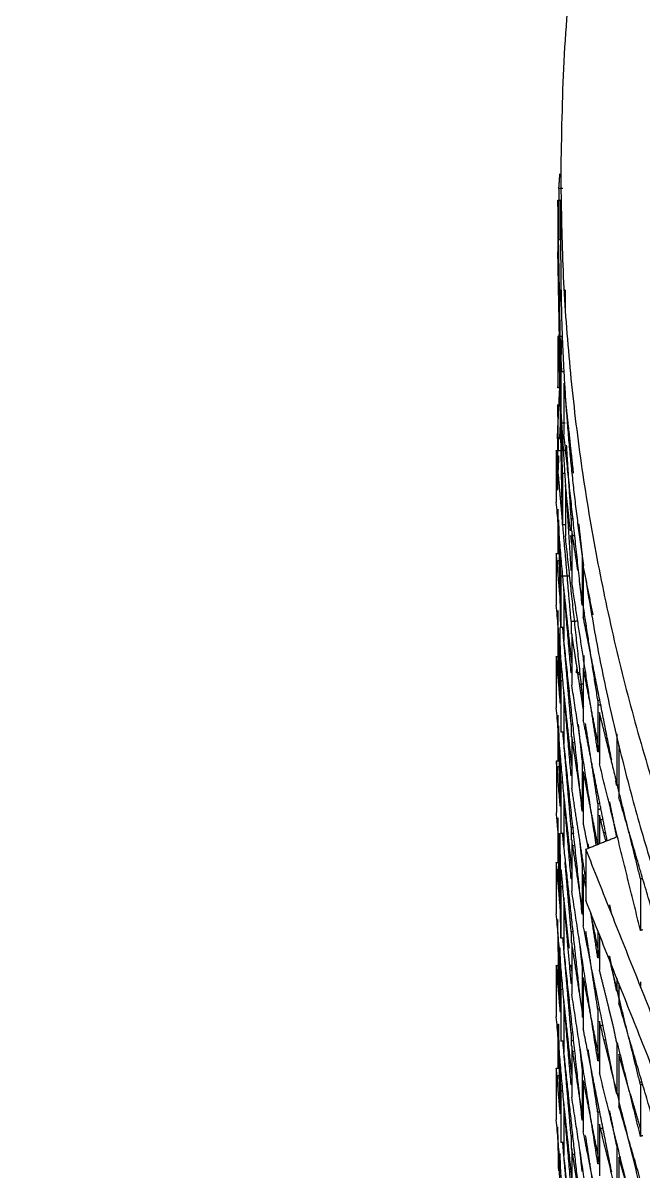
# Model space of a CAD drawing. Header units: centimetres. Extents: x 0 to 19.8, y 0 to 41.5.
# Drawn here: x 11.817 to 12.54, y 14.472 to 15.81 of the extents above; entities that cross this region are included whole.
import ezdxf

# ---------------------------------------------------------------- set-up
doc = ezdxf.new("R2010")
doc.units = ezdxf.units.CM
doc.layers.add('Make2D$Visible$Curves', color=7, linetype='Continuous', true_color=0x000000)

msp = doc.modelspace()

# ---------------------------------------------------------------- linework, layer by layer
at = {"layer": 'Make2D$Visible$Curves', "color": 18, "lineweight": -3, "true_color": 0x000000}
for points, weights, knots in [([(14.7558, 18.0321), (13.8662, 17.9996), (13.213, 17.3947), (12.4439, 16.6825), (12.4439, 15.6341)], [0.854751958775, 0.866802022462, 1, 0.846767797442, 0.853867800566], [2.055138, 2.055138, 2.055138, 3.769279, 3.769279, 5.741243, 5.741243, 5.741243]), ([(12.4439, 15.6341), (12.4439, 14.6937), (13.0828, 14.0037), (14.7132, 12.2431), (16.4739, 13.8735), (17.243, 14.5858), (17.243, 15.6341)], [0.853867800566, 0.860338983745, 1, 0.707106781187, 1, 0.846767797442, 0.853867800566], [5.741243, 5.741243, 5.741243, 7.538558, 7.538558, 11.307837, 11.307837, 13.279801, 13.279801, 13.279801]), ([(12.473, 15.1611), (12.5866, 14.4396), (13.0828, 13.9037), (14.7132, 12.1431), (16.4739, 13.7735), (17.243, 14.4858), (17.243, 15.5341)], [0.861673993534, 0.888038673933, 1, 0.707106781187, 1, 0.846767797442, 0.853867800566], [6.097714, 6.097714, 6.097714, 7.538558, 7.538558, 11.307837, 11.307837, 13.279801, 13.279801, 13.279801])]:
    msp.add_rational_spline(points, weights, degree=2, knots=knots, dxfattribs=at)
for points in [[(12.4417, 15.6174), (12.4423, 15.6258), (12.4429, 15.6342)], [(12.4417, 15.6174), (12.4417, 15.5874), (12.4417, 15.5574)], [(12.4463, 15.6171), (12.444, 15.6172), (12.4417, 15.6174)], [(12.4405, 15.6036), (12.4405, 15.5736), (12.4405, 15.5436)], [(12.4441, 15.4036), (12.4423, 15.5036), (12.4405, 15.6036)], [(12.4405, 15.6036), (12.4422, 15.6036), (12.4439, 15.6036)], [(12.4439, 15.5341), (12.4439, 15.5689), (12.4439, 15.6036)], [(12.4439, 15.5572), (12.4428, 15.5573), (12.4417, 15.5574)], [(12.4405, 15.5436), (12.4411, 15.5436), (12.4416, 15.5436)], [(12.4434, 15.3847), (12.442, 15.4642), (12.4405, 15.5436)], [(12.4432, 15.4856), (12.4434, 15.4926), (12.4436, 15.4995)], [(12.4492, 15.4986), (12.4486, 15.4986), (12.448, 15.4987)], [(12.4492, 15.4986), (12.4492, 15.4863), (12.4492, 15.4741)], [(12.4406, 15.3848), (12.4417, 15.4287), (12.4429, 15.4726)], [(12.4406, 15.4448), (12.4406, 15.4148), (12.4406, 15.3848)], [(12.4458, 15.4447), (12.4432, 15.4447), (12.4406, 15.4448)], [(12.4443, 15.4187), (12.4449, 15.4316), (12.4455, 15.4445)], [(12.4455, 15.4388), (12.4445, 15.4389), (12.4435, 15.439)], [(12.4458, 15.2309), (12.444, 15.328), (12.4423, 15.4252)], [(12.4438, 15.4252), (12.4443, 15.4252), (12.4447, 15.4252)], [(12.4452, 15.4036), (12.4447, 15.4112), (12.4443, 15.4187)], [(12.4476, 15.4037), (12.4459, 15.4036), (12.4441, 15.4036)], [(12.4441, 15.4036), (12.4441, 15.3736), (12.4441, 15.3436)], [(12.4476, 15.3904), (12.4476, 15.3604), (12.4476, 15.3304)], [(12.44, 15.3256), (12.4413, 15.3552), (12.4427, 15.3848)], [(12.4435, 15.3847), (12.4421, 15.3848), (12.4406, 15.3848)], [(12.4588, 15.2855), (12.4539, 15.3312), (12.449, 15.3769)], [(12.4413, 15.312), (12.4409, 15.3387), (12.4404, 15.3654)], [(12.4404, 15.3654), (12.4404, 15.3455), (12.4404, 15.3256)], [(12.4435, 15.3716), (12.444, 15.3717), (12.4446, 15.3717)], [(12.4561, 15.172), (12.4498, 15.2718), (12.4435, 15.3716)], [(12.4427, 15.3256), (12.4432, 15.3349), (12.4436, 15.3441)], [(12.4491, 15.3437), (12.4466, 15.3437), (12.4441, 15.3436)], [(12.4459, 15.2852), (12.4454, 15.3145), (12.4448, 15.3438)], [(12.44, 15.3256), (12.44, 15.2956), (12.44, 15.2656)], [(12.4481, 15.3256), (12.4441, 15.3256), (12.44, 15.3256)], [(12.4457, 15.3256), (12.4459, 15.3281), (12.4461, 15.3305)], [(12.4689, 15.1315), (12.4582, 15.231), (12.4476, 15.3304)], [(12.4387, 15.3118), (12.4441, 15.3121), (12.4495, 15.3123)], [(12.4387, 15.3118), (12.4387, 15.2818), (12.4387, 15.2518)], [(12.4458, 15.2309), (12.4423, 15.2714), (12.4387, 15.3118)], [(12.4469, 15.3179), (12.446, 15.318), (12.4452, 15.3181)], [(12.4561, 15.232), (12.4534, 15.275), (12.4507, 15.318)], [(12.4404, 15.3059), (12.4404, 15.3056), (12.4404, 15.3054)], [(12.4407, 15.2898), (12.4405, 15.2976), (12.4404, 15.3054)], [(12.4411, 15.2893), (12.4414, 15.2974), (12.4418, 15.3056)], [(12.4489, 15.2853), (12.4474, 15.2852), (12.4459, 15.2852)], [(12.4459, 15.2852), (12.4459, 15.2552), (12.4459, 15.2252)], [(12.4551, 15.2183), (12.4522, 15.2451), (12.4493, 15.272)], [(12.4493, 15.272), (12.4493, 15.242), (12.4493, 15.212)], [(12.456, 15.0526), (12.4474, 15.1522), (12.4387, 15.2518)], [(12.4405, 15.2436), (12.4405, 15.2177), (12.4405, 15.1919)], [(12.4439, 15.1054), (12.4428, 15.1682), (12.4417, 15.231)], [(12.4459, 15.2252), (12.4458, 15.2277), (12.4458, 15.2302)], [(12.456, 15.1126), (12.451, 15.1712), (12.4459, 15.2297)], [(12.4586, 15.2322), (12.4573, 15.2321), (12.4561, 15.232)], [(12.4561, 15.232), (12.4561, 15.2251), (12.4561, 15.2182)], [(12.4495, 15.2253), (12.4477, 15.2252), (12.4459, 15.2252)], [(12.4638, 15.1725), (12.4603, 15.1953), (12.4568, 15.2182)], [(12.4568, 15.2182), (12.4568, 15.1882), (12.4568, 15.1582)], [(12.4655, 15.2255), (12.4647, 15.2255), (12.4638, 15.2255)], [(12.4689, 15.1915), (12.4671, 15.2085), (12.4652, 15.2255)], [(12.4702, 15.0179), (12.4598, 15.1149), (12.4493, 15.212)], [(12.4568, 15.2027), (12.4562, 15.2078), (12.4557, 15.2128)], [(12.4576, 15.2129), (12.4591, 15.213), (12.4605, 15.2132)], [(12.4387, 15.1918), (12.4412, 15.1919), (12.4436, 15.192)], [(12.4387, 15.1918), (12.4387, 15.1618), (12.4387, 15.1318)], [(12.4433, 15.1389), (12.441, 15.1654), (12.4387, 15.1918)], [(12.4439, 15.1654), (12.4436, 15.1822), (12.4433, 15.1989)], [(12.4689, 15.1915), (12.4689, 15.1615), (12.4689, 15.1315)], [(12.4405, 15.1836), (12.4414, 15.1836), (12.4422, 15.1836)], [(12.4408, 15.168), (12.4407, 15.1758), (12.4405, 15.1836)], [(12.463, 15.1781), (12.4632, 15.1799), (12.4635, 15.1816)], [(12.4815, 15.1205), (12.4759, 15.1491), (12.4702, 15.1777)], [(12.4702, 15.1777), (12.4702, 15.1477), (12.4702, 15.1177)], [(12.4543, 15.1656), (12.4491, 15.1655), (12.4439, 15.1654)], [(12.4439, 15.1654), (12.4439, 15.1354), (12.4439, 15.1054)], [(12.4571, 15.1721), (12.4569, 15.1721), (12.4567, 15.1721)], [(12.4702, 15.1699), (12.4696, 15.17), (12.469, 15.1701)], [(12.4568, 15.0646), (12.4522, 15.1075), (12.4476, 15.1504)], [(12.4476, 15.1504), (12.4476, 15.1204), (12.4476, 15.0904)], [(12.4789, 15.014), (12.4678, 15.0861), (12.4568, 15.1582)], [(12.4871, 15.0205), (12.4764, 15.0901), (12.4657, 15.1598)], [(12.456, 14.9326), (12.4474, 15.0322), (12.4387, 15.1318)], [(12.442, 15.0344), (12.4412, 15.0799), (12.4404, 15.1254)], [(12.4404, 15.1254), (12.4404, 15.0954), (12.4404, 15.0654)], [(12.4702, 15.1317), (12.4695, 15.1316), (12.4689, 15.1315)], [(12.4637, 15.1129), (12.4599, 15.1127), (12.456, 15.1126)], [(12.456, 15.1126), (12.456, 15.1054), (12.456, 15.0982)], [(12.5033, 14.9508), (12.4867, 15.0343), (12.4702, 15.1177)], [(12.4436, 15.072), (12.4433, 15.0887), (12.443, 15.1054)], [(12.4477, 15.1055), (12.4458, 15.1055), (12.4439, 15.1054)], [(12.456, 14.9926), (12.4511, 15.049), (12.4462, 15.1055)], [(12.4702, 15.0109), (12.4635, 15.0545), (12.4568, 15.0982)], [(12.4568, 15.0982), (12.4568, 15.0682), (12.4568, 15.0382)], [(12.4435, 15.0171), (12.4428, 15.0548), (12.4422, 15.0925)], [(12.4689, 14.8915), (12.4582, 14.991), (12.4476, 15.0904)], [(12.4387, 15.0718), (12.4405, 15.0719), (12.4423, 15.072)], [(12.4387, 15.0718), (12.4387, 15.0418), (12.4387, 15.0118)], [(12.4435, 15.0171), (12.4411, 15.0445), (12.4387, 15.0718)], [(12.4494, 15.0723), (12.4496, 15.0723), (12.4498, 15.0723)], [(12.4707, 15.0731), (12.4707, 15.0654), (12.4707, 15.0577)], [(12.4407, 15.0501), (12.4405, 15.0577), (12.4404, 15.0654)], [(12.4404, 15.0654), (12.4415, 15.0654), (12.4426, 15.0654)], [(12.4441, 15.0436), (12.4439, 15.0545), (12.4437, 15.0654)], [(12.4621, 15.0528), (12.4625, 15.0554), (12.4629, 15.058)], [(12.4702, 15.0577), (12.4702, 15.0277), (12.4702, 14.9977)], [(12.4894, 14.9606), (12.4798, 15.0092), (12.4702, 15.0577)], [(12.4829, 15.0536), (12.4826, 15.0536), (12.4824, 15.0536)], [(12.4464, 15.0436), (12.4453, 15.0436), (12.4441, 15.0436)], [(12.4441, 15.0436), (12.4441, 15.0136), (12.4441, 14.9836)], [(12.453, 15.0438), (12.4524, 15.0438), (12.4517, 15.0437)], [(12.4571, 15.0526), (12.4566, 15.0526), (12.456, 15.0526)], [(12.4664, 15.053), (12.4643, 15.0529), (12.4621, 15.0528)], [(12.4671, 15.0504), (12.4657, 15.0506), (12.4644, 15.0508)], [(12.4659, 15.0396), (12.4681, 15.0399), (12.4703, 15.0402)], [(12.4734, 15.0533), (12.4719, 15.0532), (12.4704, 15.0532)], [(12.4735, 15.0493), (12.4721, 15.0496), (12.4707, 15.0498)], [(12.4731, 15.0407), (12.4741, 15.0408), (12.4751, 15.041)], [(12.4568, 14.9446), (12.4522, 14.9875), (12.4476, 15.0304)], [(12.4476, 15.0304), (12.4476, 15.0004), (12.4476, 14.9704)], [(12.4853, 14.8521), (12.4711, 14.9451), (12.4568, 15.0382)], [(12.4707, 15.0131), (12.4707, 15.0133), (12.4706, 15.0134)], [(12.4707, 15.0133), (12.4707, 15.0132), (12.4707, 15.0131)], [(12.4894, 15.0208), (12.4883, 15.0206), (12.4871, 15.0205)], [(12.4871, 15.0205), (12.4871, 14.9905), (12.4871, 14.9605)], [(12.4908, 15.0153), (12.4891, 15.0151), (12.4875, 15.0149)], [(12.456, 14.8126), (12.4474, 14.9122), (12.4387, 15.0118)], [(12.4405, 15.0036), (12.4405, 14.9768), (12.4405, 14.9501)], [(12.4871, 14.9605), (12.4831, 14.9866), (12.4791, 15.0127)], [(12.489, 15.0067), (12.489, 14.9767), (12.489, 14.9467)], [(12.5088, 14.9266), (12.4989, 14.9667), (12.489, 15.0067)], [(12.4434, 14.8968), (12.4425, 14.9438), (12.4417, 14.9909)], [(12.458, 14.9927), (12.457, 14.9926), (12.456, 14.9926)], [(12.456, 14.9926), (12.456, 14.9854), (12.456, 14.9782)], [(12.4689, 14.9515), (12.4667, 14.972), (12.4645, 14.9924)], [(12.4791, 14.9528), (12.4746, 14.9753), (12.4702, 14.9977)], [(12.4871, 14.9005), (12.48, 14.947), (12.4728, 14.9936)], [(12.4478, 14.9837), (12.446, 14.9836), (12.4441, 14.9836)], [(12.456, 14.8726), (12.4512, 14.9282), (12.4464, 14.9838)], [(12.4568, 14.9782), (12.4568, 14.9482), (12.4568, 14.9182)], [(12.4701, 14.8917), (12.4634, 14.9349), (12.4568, 14.9782)], [(12.5091, 14.9816), (12.5091, 14.9516), (12.5091, 14.9216)], [(12.4689, 14.7715), (12.4582, 14.871), (12.4476, 14.9704)], [(12.4578, 14.9715), (12.4592, 14.9716), (12.4606, 14.9718)], [(12.4893, 14.9608), (12.4882, 14.9606), (12.4871, 14.9605)], [(12.501, 14.9626), (12.5005, 14.9625), (12.5, 14.9624)], [(12.5126, 14.9644), (12.5121, 14.9662), (12.5116, 14.9679)], [(12.5116, 14.9642), (12.5116, 14.9361), (12.5116, 14.9079)], [(12.4388, 14.95), (12.4415, 14.9501), (12.4443, 14.9502)], [(12.4388, 14.95), (12.4388, 14.92), (12.4388, 14.89)], [(12.4434, 14.8968), (12.4411, 14.9234), (12.4388, 14.95)], [(12.4439, 14.9254), (12.4436, 14.9422), (12.4433, 14.9589)], [(12.4704, 14.9517), (12.4696, 14.9516), (12.4689, 14.9515)], [(12.4689, 14.9515), (12.4689, 14.9215), (12.4689, 14.8915)], [(12.4981, 14.8572), (12.4887, 14.9046), (12.4792, 14.9521)], [(12.5369, 14.7525), (12.5129, 14.8496), (12.489, 14.9467)], [(12.4405, 14.9436), (12.4415, 14.9436), (12.4425, 14.9436)], [(12.4409, 14.9259), (12.4407, 14.9347), (12.4405, 14.9436)], [(12.487, 14.8528), (12.4786, 14.8953), (12.4702, 14.9377)], [(12.4702, 14.9377), (12.4702, 14.9077), (12.4702, 14.8777)], [(12.4831, 14.9337), (12.4826, 14.9336), (12.4821, 14.9336)], [(12.4466, 14.9255), (12.4453, 14.9254), (12.4439, 14.9254)], [(12.4439, 14.9254), (12.4439, 14.8954), (12.4439, 14.8654)], [(12.4524, 14.9256), (12.4519, 14.9256), (12.4515, 14.9256)], [(12.4744, 14.926), (12.4735, 14.9259), (12.4726, 14.9259)], [(12.4844, 14.9261), (12.4839, 14.9261), (12.4835, 14.9261)], [(12.5091, 14.9216), (12.5086, 14.9241), (12.5081, 14.9267)], [(12.5369, 14.8125), (12.523, 14.8688), (12.5091, 14.9251)], [(12.5116, 14.922), (12.5104, 14.9218), (12.5091, 14.9216)], [(12.4568, 14.8246), (12.4522, 14.8675), (12.4476, 14.9104)], [(12.4476, 14.9104), (12.4476, 14.8804), (12.4476, 14.8504)], [(12.4731, 14.8119), (12.4649, 14.865), (12.4568, 14.9182)], [(12.5679, 14.716), (12.5398, 14.8119), (12.5116, 14.9079)], [(12.4894, 14.9008), (12.4883, 14.9006), (12.4871, 14.9005)], [(12.4871, 14.9005), (12.4871, 14.8768), (12.4871, 14.8531)], [(12.491, 14.8939), (12.4893, 14.8937), (12.4875, 14.8935)], [(12.5091, 14.8616), (12.5051, 14.882), (12.501, 14.9025)], [(12.4435, 14.8352), (12.4411, 14.8626), (12.4388, 14.89)], [(12.4405, 14.8836), (12.4405, 14.8579), (12.4405, 14.8322)], [(12.4422, 14.7925), (12.4414, 14.8381), (12.4405, 14.8836)], [(12.4702, 14.8917), (12.4695, 14.8916), (12.4689, 14.8915)], [(12.4965, 14.8566), (12.4927, 14.8716), (12.489, 14.8867)], [(12.489, 14.8867), (12.489, 14.8703), (12.489, 14.8538)], [(12.4904, 14.8817), (12.4918, 14.882), (12.4931, 14.8823)], [(12.4583, 14.8727), (12.4572, 14.8726), (12.456, 14.8726)], [(12.456, 14.8726), (12.456, 14.8654), (12.456, 14.8582)], [(12.476, 14.8484), (12.4731, 14.8631), (12.4702, 14.8777)], [(12.4963, 14.8664), (12.4952, 14.8663), (12.4941, 14.8663)], [(12.4441, 14.7436), (12.443, 14.8048), (12.4419, 14.8659)], [(12.4441, 14.8036), (12.4435, 14.8346), (12.443, 14.8655)], [(12.448, 14.8655), (12.446, 14.8655), (12.4439, 14.8654)], [(12.4474, 14.8504), (12.4468, 14.858), (12.4461, 14.8655)], [(12.4592, 14.8657), (12.4576, 14.8657), (12.456, 14.8656)], [(12.4657, 14.7998), (12.4612, 14.829), (12.4568, 14.8582)], [(12.4568, 14.8582), (12.4568, 14.8282), (12.4568, 14.7982)], [(12.4689, 14.8315), (12.4675, 14.8442), (12.4662, 14.8569)], [(12.4731, 14.8473), (12.4916, 14.8546), (12.5102, 14.862)], [(12.4767, 14.8487), (12.4763, 14.8511), (12.4759, 14.8534)], [(12.4654, 14.6844), (12.4565, 14.7674), (12.4476, 14.8504)], [(12.4578, 14.8515), (12.4591, 14.8516), (12.4604, 14.8518)], [(12.7151, 14.2402), (12.5941, 14.5437), (12.4731, 14.8473)], [(12.4731, 14.8473), (12.4731, 14.8173), (12.4731, 14.7873)], [(12.4387, 14.8318), (12.4413, 14.8319), (12.4439, 14.832)], [(12.4387, 14.8318), (12.4387, 14.8018), (12.4387, 14.7718)], [(12.4435, 14.7771), (12.4411, 14.8045), (12.4387, 14.8318)], [(12.4561, 14.7508), (12.4525, 14.7915), (12.449, 14.8322)], [(12.4493, 14.8323), (12.4495, 14.8323), (12.4498, 14.8323)], [(12.456, 14.8325), (12.4561, 14.8325), (12.4561, 14.8325)], [(12.4701, 14.8317), (12.4695, 14.8316), (12.4689, 14.8315)], [(12.4689, 14.8315), (12.4689, 14.8015), (12.4689, 14.7715)], [(12.4405, 14.8239), (12.4405, 14.8237), (12.4405, 14.8236)], [(12.4408, 14.808), (12.4407, 14.8158), (12.4405, 14.8236)], [(12.4405, 14.8236), (12.4415, 14.8236), (12.4424, 14.8236)], [(12.4561, 14.6908), (12.4503, 14.7572), (12.4445, 14.8237)], [(12.4573, 14.8126), (12.4567, 14.8126), (12.456, 14.8126)], [(12.465, 14.8129), (12.4645, 14.8129), (12.4641, 14.8129)], [(12.4731, 14.803), (12.4716, 14.8104), (12.4702, 14.8177)], [(12.4702, 14.8177), (12.4702, 14.7877), (12.4702, 14.7577)], [(12.473, 14.8133), (12.4723, 14.8132), (12.4716, 14.8132)], [(12.5397, 14.8132), (12.5383, 14.8129), (12.5369, 14.8125)], [(12.5369, 14.8125), (12.5369, 14.7825), (12.5369, 14.7525)], [(12.4463, 14.8036), (12.4452, 14.8036), (12.4441, 14.8036)], [(12.4441, 14.8036), (12.4441, 14.7736), (12.4441, 14.7436)], [(12.4539, 14.7317), (12.4507, 14.7611), (12.4476, 14.7904)], [(12.4476, 14.7904), (12.4476, 14.7604), (12.4476, 14.7304)], [(12.4871, 14.6005), (12.4719, 14.6993), (12.4568, 14.7982)], [(12.4701, 14.7716), (12.4681, 14.7842), (12.4662, 14.7967)], [(12.7151, 14.1802), (12.5941, 14.4837), (12.4731, 14.7873)], [(12.4894, 14.721), (12.4842, 14.7469), (12.4791, 14.7727)], [(12.4871, 14.7205), (12.4831, 14.7465), (12.4791, 14.7725)], [(12.5031, 14.772), (12.502, 14.7772), (12.501, 14.7825)], [(12.456, 14.5726), (12.4474, 14.6722), (12.4387, 14.7718)], [(12.442, 14.6744), (12.4412, 14.7199), (12.4404, 14.7654)], [(12.4702, 14.7717), (12.4696, 14.7716), (12.4689, 14.7715)], [(12.4584, 14.7509), (12.4572, 14.7508), (12.4561, 14.7508)], [(12.4561, 14.7508), (12.4561, 14.7445), (12.4561, 14.7382)], [(12.5091, 14.5616), (12.4896, 14.6596), (12.4702, 14.7577)], [(12.4871, 14.6605), (12.4801, 14.706), (12.4732, 14.7514)], [(12.4871, 14.752), (12.4871, 14.7363), (12.4871, 14.7205)], [(12.489, 14.7473), (12.489, 14.727), (12.489, 14.7067)], [(12.5394, 14.7532), (12.5381, 14.7528), (12.5369, 14.7525)], [(12.4435, 14.6571), (12.4428, 14.6948), (12.4422, 14.7325)], [(12.4441, 14.6836), (12.4437, 14.708), (12.4432, 14.7324)], [(12.4476, 14.7437), (12.4458, 14.7436), (12.4441, 14.7436)], [(12.456, 14.6326), (12.4512, 14.6883), (12.4464, 14.7439)], [(12.4657, 14.6798), (12.4612, 14.709), (12.4568, 14.7382)], [(12.4568, 14.7382), (12.4568, 14.7082), (12.4568, 14.6782)], [(12.4689, 14.7115), (12.4675, 14.7242), (12.4662, 14.7369)], [(12.4689, 14.5315), (12.4582, 14.631), (12.4476, 14.7304)], [(12.4887, 14.7207), (12.4879, 14.7206), (12.4871, 14.7205)], [(12.5091, 14.6851), (12.5045, 14.704), (12.4999, 14.7228)], [(12.5091, 14.6816), (12.505, 14.7021), (12.501, 14.7226)], [(12.4387, 14.7118), (12.4413, 14.7119), (12.4439, 14.712)], [(12.4387, 14.7118), (12.4387, 14.6818), (12.4387, 14.6518)], [(12.4435, 14.6571), (12.4411, 14.6845), (12.4387, 14.7118)], [(12.4404, 14.7117), (12.4404, 14.7085), (12.4404, 14.7054)], [(12.4567, 14.7049), (12.4563, 14.7087), (12.4559, 14.7124)], [(12.4702, 14.7117), (12.4695, 14.7116), (12.4689, 14.7115)], [(12.4689, 14.7115), (12.4689, 14.6815), (12.4689, 14.6515)], [(12.5054, 14.6401), (12.4972, 14.6734), (12.489, 14.7067)], [(12.5032, 14.7102), (12.5035, 14.7103), (12.5039, 14.7104)], [(12.4407, 14.6898), (12.4405, 14.6976), (12.4404, 14.7054)], [(12.4404, 14.7054), (12.4415, 14.7054), (12.4426, 14.7054)], [(12.4893, 14.6013), (12.4797, 14.6495), (12.4702, 14.6977)], [(12.4702, 14.6977), (12.4702, 14.6677), (12.4702, 14.6377)], [(12.5091, 14.6968), (12.5091, 14.6892), (12.5091, 14.6816)], [(12.5107, 14.6929), (12.51, 14.6929), (12.5093, 14.6929)], [(12.5369, 14.6925), (12.5369, 14.69), (12.5369, 14.6874)], [(12.4466, 14.6837), (12.4453, 14.6836), (12.4441, 14.6836)], [(12.4441, 14.6836), (12.4441, 14.6536), (12.4441, 14.6236)], [(12.453, 14.6838), (12.4525, 14.6838), (12.452, 14.6837)], [(12.4572, 14.6908), (12.4567, 14.6908), (12.4561, 14.6908)], [(12.465, 14.6911), (12.4646, 14.6911), (12.4642, 14.6911)], [(12.4661, 14.6776), (12.4658, 14.6808), (12.4654, 14.684)], [(12.4732, 14.6914), (12.4724, 14.6914), (12.4717, 14.6914)], [(12.4743, 14.6841), (12.4737, 14.6841), (12.4732, 14.6841)], [(12.4852, 14.6843), (12.4843, 14.6843), (12.4835, 14.6843)], [(12.5118, 14.6821), (12.5104, 14.6818), (12.5091, 14.6816)], [(12.5369, 14.5725), (12.523, 14.6286), (12.5092, 14.6848)], [(12.5116, 14.6907), (12.5116, 14.6793), (12.5116, 14.6679)], [(12.5145, 14.6849), (12.5132, 14.6848), (12.512, 14.6848)], [(12.4476, 14.6704), (12.4476, 14.6404), (12.4476, 14.6104)], [(12.4568, 14.5846), (12.4522, 14.6275), (12.4476, 14.6704)], [(12.4871, 14.4805), (12.4719, 14.5793), (12.4568, 14.6782)], [(12.47, 14.652), (12.4681, 14.6646), (12.4661, 14.6771)], [(12.5679, 14.476), (12.5398, 14.5719), (12.5116, 14.6679)], [(12.4894, 14.6608), (12.4883, 14.6606), (12.4871, 14.6605)], [(12.4871, 14.6605), (12.4871, 14.6305), (12.4871, 14.6005)], [(12.456, 14.4526), (12.4474, 14.5522), (12.4387, 14.6518)], [(12.4405, 14.6436), (12.4405, 14.6177), (12.4405, 14.5919)], [(12.4433, 14.5389), (12.4424, 14.5912), (12.4415, 14.6434)], [(12.4698, 14.6516), (12.4694, 14.6516), (12.4689, 14.6515)], [(12.5369, 14.4525), (12.5129, 14.5496), (12.489, 14.6467)], [(12.489, 14.6467), (12.489, 14.6167), (12.489, 14.5867)], [(12.4903, 14.6417), (12.4917, 14.642), (12.4932, 14.6423)], [(12.5091, 14.6216), (12.5073, 14.6308), (12.5054, 14.6401)], [(12.4583, 14.6327), (12.4572, 14.6326), (12.456, 14.6326)], [(12.456, 14.6326), (12.456, 14.6254), (12.456, 14.6182)], [(12.5033, 14.4707), (12.4867, 14.5542), (12.4702, 14.6377)], [(12.4479, 14.6237), (12.446, 14.6236), (12.4441, 14.6236)], [(12.456, 14.5126), (12.4512, 14.5681), (12.4464, 14.6236)], [(12.4591, 14.6239), (12.4578, 14.6239), (12.4566, 14.6238)], [(12.4657, 14.5598), (12.4612, 14.589), (12.4568, 14.6182)], [(12.4568, 14.6182), (12.4568, 14.5882), (12.4568, 14.5582)], [(12.4689, 14.5915), (12.4675, 14.6042), (12.4662, 14.6169)], [(12.4871, 14.5405), (12.4815, 14.577), (12.4759, 14.6135)], [(12.4969, 14.6245), (12.4958, 14.6245), (12.4947, 14.6245)], [(12.5091, 14.6216), (12.5091, 14.5916), (12.5091, 14.5616)], [(12.5369, 14.5125), (12.5234, 14.5671), (12.51, 14.6218)], [(12.4658, 14.4402), (12.4567, 14.5253), (12.4476, 14.6104)], [(12.4583, 14.6115), (12.4593, 14.6117), (12.4604, 14.6118)], [(12.489, 14.6008), (12.4881, 14.6006), (12.4871, 14.6005)], [(12.501, 14.6026), (12.5005, 14.6025), (12.4999, 14.6024)], [(12.5116, 14.6079), (12.5126, 14.6082), (12.5135, 14.6085)], [(12.5369, 14.5218), (12.5242, 14.5648), (12.5116, 14.6079)], [(12.5116, 14.6079), (12.5116, 14.5779), (12.5116, 14.5479)], [(12.4387, 14.5918), (12.4413, 14.5919), (12.4438, 14.592)], [(12.4387, 14.5918), (12.4387, 14.5618), (12.4387, 14.5318)], [(12.4433, 14.5389), (12.441, 14.5654), (12.4387, 14.5918)], [(12.4439, 14.5654), (12.4437, 14.5785), (12.4435, 14.5915)], [(12.4704, 14.5917), (12.4697, 14.5916), (12.4689, 14.5915)], [(12.4689, 14.5915), (12.4689, 14.5615), (12.4689, 14.5315)], [(12.5369, 14.3925), (12.5129, 14.4896), (12.489, 14.5867)], [(12.4405, 14.5836), (12.4414, 14.5836), (12.4422, 14.5836)], [(12.4408, 14.568), (12.4407, 14.5758), (12.4405, 14.5836)], [(12.4573, 14.5726), (12.4567, 14.5726), (12.456, 14.5726)], [(12.4649, 14.5729), (12.4645, 14.5729), (12.464, 14.5729)], [(12.489, 14.4827), (12.4796, 14.5302), (12.4702, 14.5777)], [(12.4702, 14.5777), (12.4702, 14.5477), (12.4702, 14.5177)], [(12.5389, 14.5759), (12.5377, 14.5758), (12.5365, 14.5758)], [(12.5395, 14.5732), (12.5382, 14.5729), (12.5369, 14.5725)], [(12.5369, 14.5725), (12.5369, 14.5425), (12.5369, 14.5125)], [(12.4462, 14.5655), (12.4451, 14.5654), (12.4439, 14.5654)], [(12.4439, 14.5654), (12.4439, 14.5354), (12.4439, 14.5054)], [(12.5121, 14.5621), (12.5106, 14.5618), (12.5091, 14.5616)], [(12.4476, 14.5504), (12.4476, 14.5204), (12.4476, 14.4904)], [(12.4568, 14.4646), (12.4522, 14.5075), (12.4476, 14.5504)], [(12.4871, 14.3605), (12.4719, 14.4593), (12.4568, 14.5582)], [(12.47, 14.5318), (12.4681, 14.5443), (12.4662, 14.5568)], [(12.5679, 14.356), (12.5398, 14.4519), (12.5116, 14.5479)], [(12.456, 14.3326), (12.4474, 14.4322), (12.4387, 14.5318)], [(12.4702, 14.5317), (12.4695, 14.5316), (12.4689, 14.5315)], [(12.4894, 14.5408), (12.4883, 14.5406), (12.4871, 14.5405)], [(12.4871, 14.5405), (12.4871, 14.5105), (12.4871, 14.4805)], [(12.5091, 14.5016), (12.5051, 14.5219), (12.501, 14.5422)], [(12.4415, 14.4722), (12.441, 14.4979), (12.4405, 14.5236)], [(12.5369, 14.3325), (12.5129, 14.4296), (12.489, 14.5267)], [(12.489, 14.5267), (12.489, 14.4967), (12.489, 14.4667)], [(12.4903, 14.5217), (12.4918, 14.522), (12.4934, 14.5223)], [(12.4477, 14.5055), (12.4458, 14.5055), (12.4439, 14.5054)], [(12.456, 14.3926), (12.4511, 14.449), (12.4462, 14.5055)], [(12.4584, 14.5127), (12.4572, 14.5126), (12.456, 14.5126)], [(12.456, 14.5126), (12.456, 14.5054), (12.456, 14.4982)], [(12.5091, 14.3216), (12.4896, 14.4196), (12.4702, 14.5177)], [(12.4871, 14.4205), (12.48, 14.4669), (12.4729, 14.5134)], [(12.5396, 14.5132), (12.5382, 14.5129), (12.5369, 14.5125)], [(12.4435, 14.4171), (12.4428, 14.4548), (12.4422, 14.4925)], [(12.4435, 14.4771), (12.4434, 14.4848), (12.4432, 14.4924)], [(12.4688, 14.4198), (12.4628, 14.459), (12.4568, 14.4982)], [(12.4568, 14.4982), (12.4568, 14.4682), (12.4568, 14.4382)], [(12.4578, 14.4915), (12.459, 14.4916), (12.4602, 14.4918)], [(12.4689, 14.4715), (12.4675, 14.4842), (12.4662, 14.4969)], [(12.5105, 14.5018), (12.5098, 14.5017), (12.5091, 14.5016)], [(12.5091, 14.5016), (12.5091, 14.4716), (12.5091, 14.4416)], [(12.5273, 14.4925), (12.5277, 14.4926), (12.5281, 14.4927)], [(12.4689, 14.2915), (12.4582, 14.391), (12.4476, 14.4904)], [(12.4893, 14.4808), (12.4882, 14.4806), (12.4871, 14.4805)], [(12.501, 14.4826), (12.5005, 14.4825), (12.4999, 14.4824)], [(12.5116, 14.4879), (12.5126, 14.4882), (12.5136, 14.4885)], [(12.5369, 14.4018), (12.5242, 14.4448), (12.5116, 14.4879)], [(12.5116, 14.4879), (12.5116, 14.4579), (12.5116, 14.4279)], [(12.4561, 14.4725), (12.4561, 14.4725), (12.4561, 14.4725)]]:
    msp.add_open_spline(points, degree=2, dxfattribs=at)
msp.add_rational_spline([(12.4439, 15.5341), (12.4439, 15.3549), (12.4705, 15.1778)], [0.853867800566, 0.855093185911, 0.861094403375], degree=2, dxfattribs=at)

doc.saveas('drawing.dxf')
